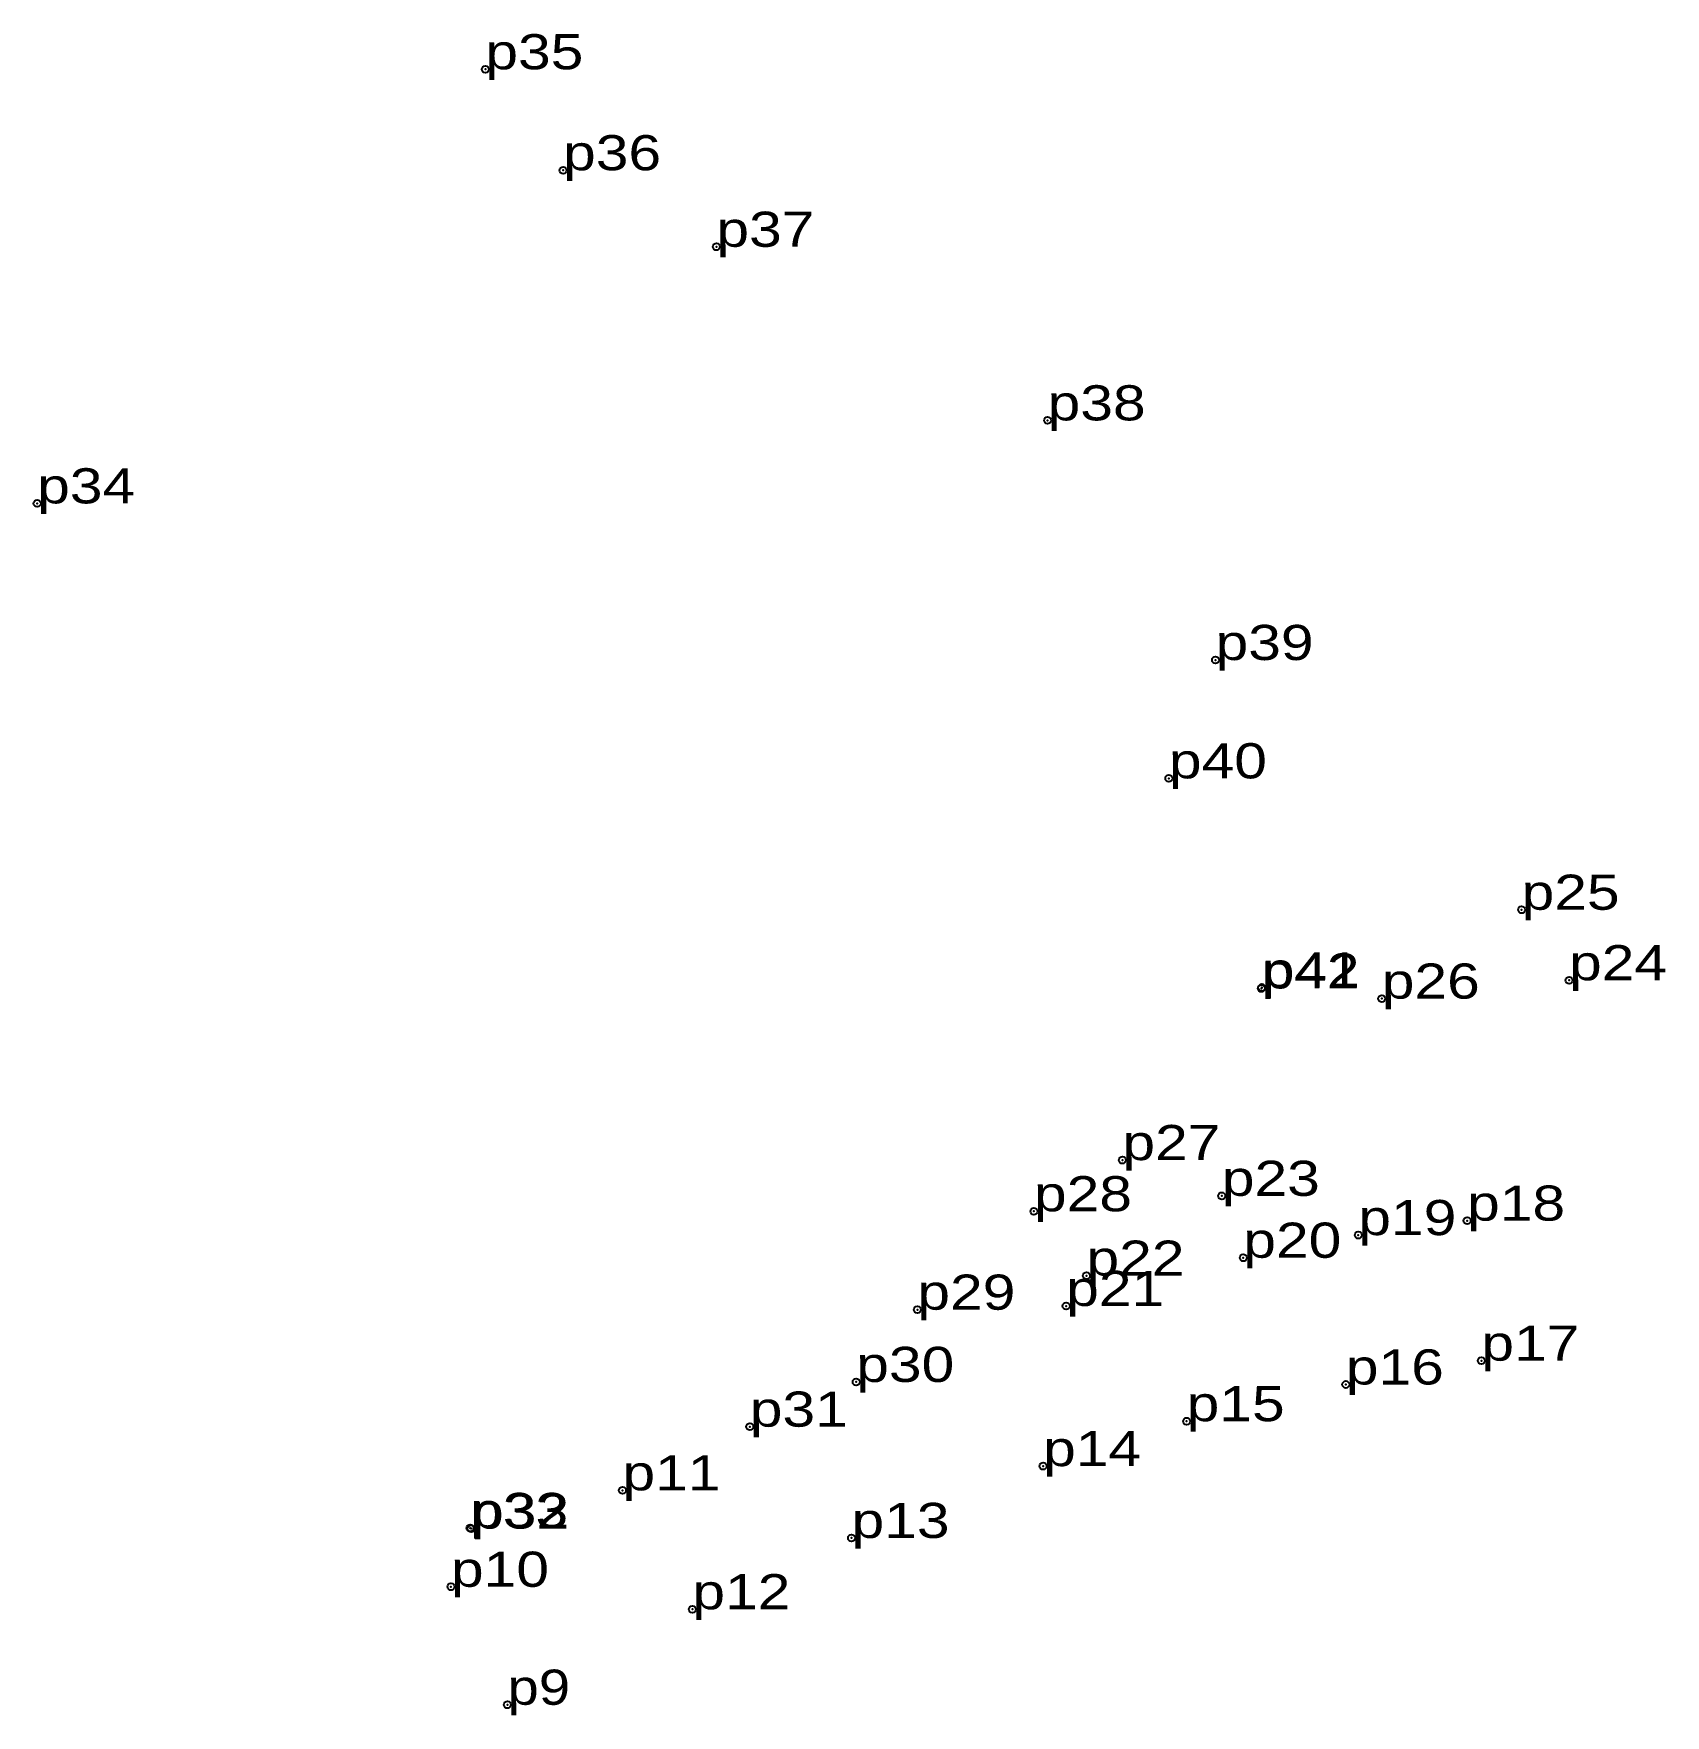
# Model space of a CAD drawing. Header units: metres. Extents: x 542221 to 553538, y 1819856 to 1839668.
# Drawn here: x 551414.4 to 551497.9, y 1822352.7 to 1822438.8 of the extents above.
import ezdxf

# ---------------------------------------------------------------- set-up
doc = ezdxf.new("R2010")
doc.units = ezdxf.units.M
doc.header["$LTSCALE"] = 0.72
doc.header["$PDMODE"] = 32
doc.header["$PDSIZE"] = 0.36
doc.layers.add('12', color=7, linetype='Continuous')
doc.layers.add('7', color=7, linetype='Continuous')

msp = doc.modelspace()

# ---------------------------------------------------------------- linework, layer by layer
at = {"layer": '7'}
for p in [(551437.5, 1822436.97), (551441.48, 1822431.8), (551449.33, 1822427.88), (551466.29, 1822418.99), (551414.55, 1822414.74), (551474.89, 1822406.72), (551472.5, 1822400.66), (551490.56, 1822393.93), (551477.24, 1822389.9), (551477.26, 1822389.95), (551492.99, 1822390.32), (551483.4, 1822389.38), (551470.12, 1822381.11), (551465.59, 1822378.49), (551475.21, 1822379.28), (551487.77, 1822378.01), (551482.2, 1822377.27), (551476.31, 1822376.11), (551468.28, 1822375.19), (551459.62, 1822373.45), (551467.24, 1822373.64), (551488.5, 1822370.84), (551456.49, 1822369.75), (551481.56, 1822369.62), (551451.04, 1822367.46), (551473.41, 1822367.74), (551466.06, 1822365.44), (551444.52, 1822364.2), (551436.72, 1822362.27), (551436.77, 1822362.24), (551456.25, 1822361.76), (551435.74, 1822359.26), (551448.1, 1822358.11), (551438.63, 1822353.22)]:
    msp.add_point(p, dxfattribs=at)

# ---------------------------------------------------------------- texts
at = {"layer": '12'}
for s, width, p in [('p35', 1.25, (551437.5, 1822436.97)), ('p36', 1.25, (551441.48, 1822431.8)), ('p37', 1.25, (551449.33, 1822427.88)), ('p38', 1.25, (551466.29, 1822418.99)), ('p34', 1.25, (551414.55, 1822414.74)), ('p39', 1.25, (551474.89, 1822406.72)), ('p40', 1.25, (551472.5, 1822400.66)), ('p25', 1.25, (551490.56, 1822393.93)), ('p42', 1.25, (551477.24, 1822389.9)), ('p41', 1.25, (551477.26, 1822389.95)), ('p24', 1.25, (551492.99, 1822390.32)), ('p26', 1.25, (551483.4, 1822389.38)), ('p27', 1.25, (551470.12, 1822381.11)), ('p23', 1.25, (551475.21, 1822379.28)), ('p28', 1.25, (551465.59, 1822378.49)), ('p18', 1.25, (551487.77, 1822378.01)), ('p19', 1.25, (551482.2, 1822377.27)), ('p20', 1.25, (551476.31, 1822376.11)), ('p22', 1.25, (551468.28, 1822375.19)), ('p29', 1.25, (551459.62, 1822373.45)), ('p21', 1.25, (551467.24, 1822373.64)), ('p17', 1.25, (551488.5, 1822370.84)), ('p30', 1.25, (551456.49, 1822369.75)), ('p16', 1.25, (551481.56, 1822369.62)), ('p31', 1.25, (551451.04, 1822367.46)), ('p15', 1.25, (551473.41, 1822367.74)), ('p14', 1.25, (551466.06, 1822365.44)), ('p11', 1.25, (551444.52, 1822364.2)), ('p33', 1.25, (551436.72, 1822362.27)), ('p32', 1.25, (551436.77, 1822362.24)), ('p13', 1.25, (551456.25, 1822361.76)), ('p10', 1.25, (551435.74, 1822359.26)), ('p12', 1.25, (551448.1, 1822358.11)), ('p9', 1.2, (551438.63, 1822353.22))]:
    msp.add_text(s, height=1.8, dxfattribs=dict(at, width=width)).set_placement(p)

doc.saveas('drawing.dxf')
